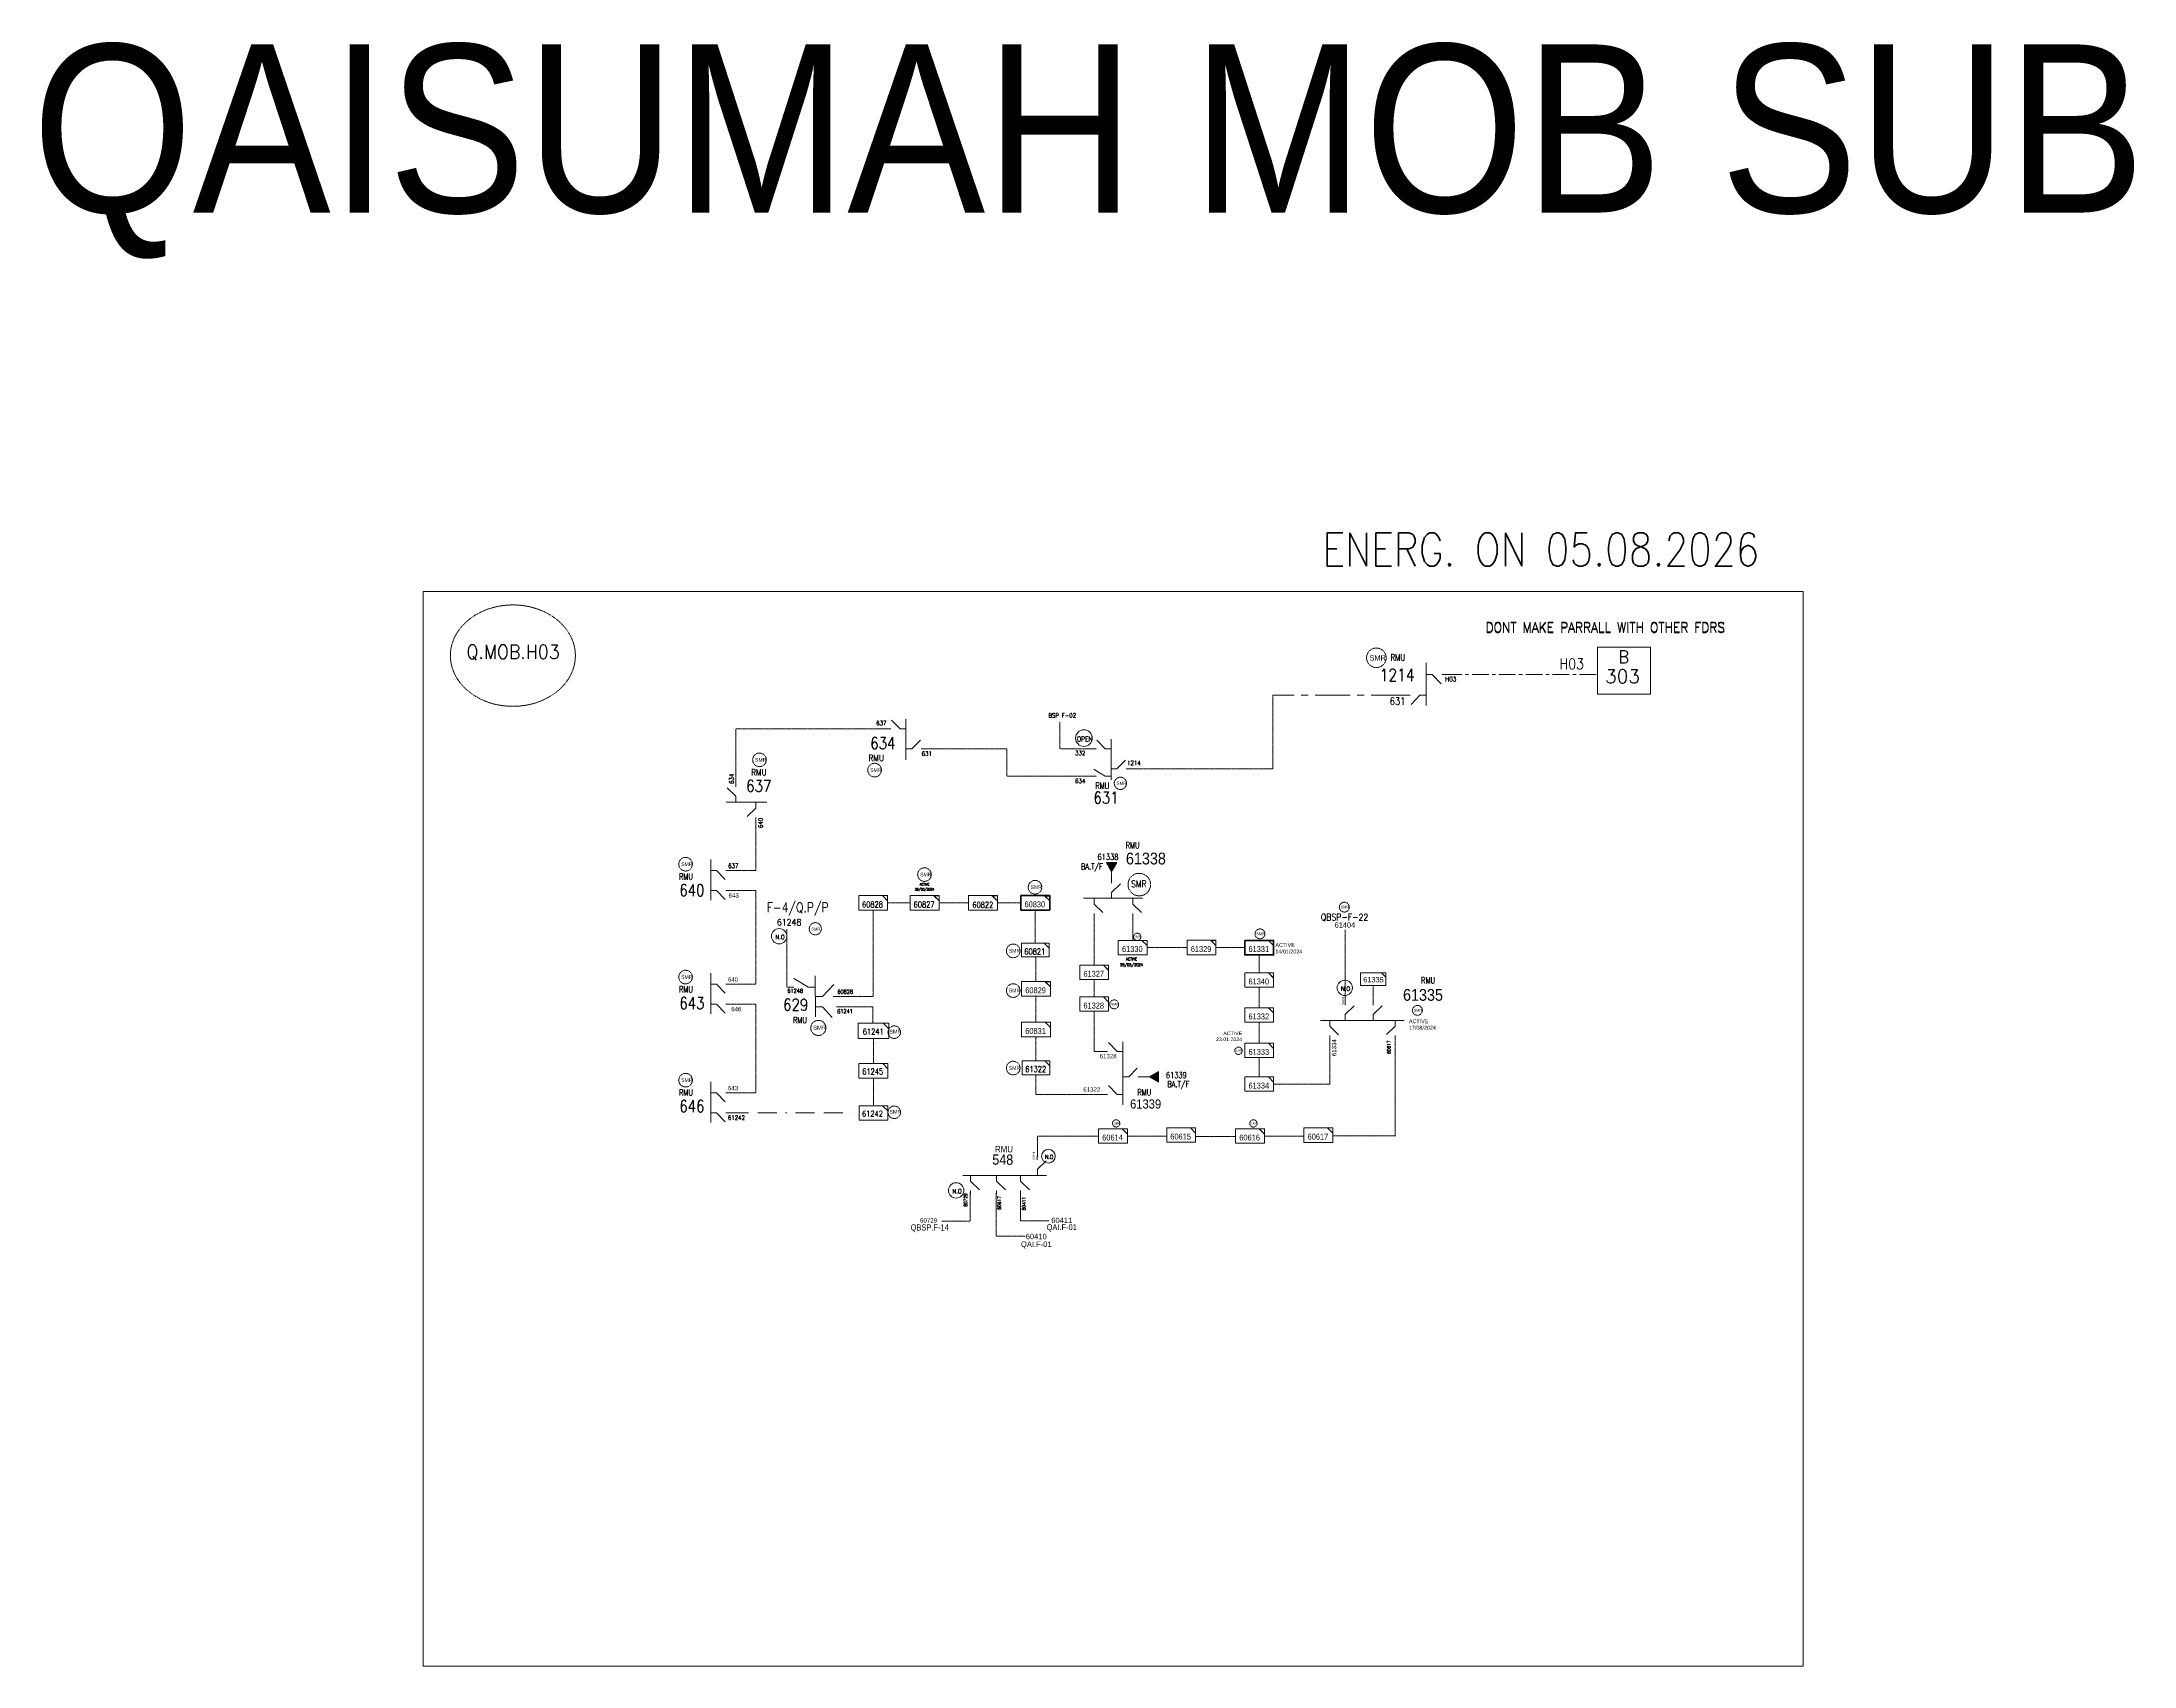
# Model space of a CAD drawing. Header units: metres. Extents: x 65984 to 144644, y -19036 to 23726.
# Drawn here: x 89650 to 92750, y 13577 to 15984 of the extents above; entities that cross this region are included whole.
import ezdxf
from ezdxf.enums import TextEntityAlignment as Align

# ---------------------------------------------------------------- set-up
doc = ezdxf.new("R2010")
doc.units = ezdxf.units.M
doc.header["$MEASUREMENT"] = 0
for name, pattern in [('( Border )', [1.75, 0.5, -0.25, 0.5, -0.25, 0, -0.25]), ('( Center )', [2, 1.25, -0.25, 0.25, -0.25]), ('DGN Style 3', [0.013877, 0, -0.013877])]:
    doc.linetypes.add(name, pattern=pattern)
doc.layers.get('0').update_dxf_attribs({"color": 95, "lineweight": 40})
for name, color, linetype, lineweight in [('d_eos', 111, 'Continuous', 40), ('d_eos no', 121, 'Continuous', 40), ('d_tf', 1, 'Continuous', 40), ('d_tf no', 6, 'Continuous', 40), ('d_ug cable', 95, 'Continuous', 40), ('d_village name', 7, 'Continuous', 40), ('FDR  1  16', 234, 'Continuous', 40), ('fedr no', 95, 'Continuous', 40), ('GRID STATION  04', 7, 'Continuous', 40), ('Level 37', 7, 'Continuous', 0), ('O H MAIN FEEDER', 4, 'Continuous', 100), ('SW N O', 114, 'Continuous', 30)]:
    doc.layers.add(name, color=color, linetype=linetype, lineweight=lineweight)
doc.styles.add('NASKHF', font='naskhf.shx', dxfattribs={"height": 8})
doc.styles.get("Standard").update_dxf_attribs({"font": 'txt.shx'})
doc.styles.add('Style-Arial', font='arial.ttf')
doc.styles.add('Style-msdefault', font='msdefault.shx')
doc.styles.add('Style-simplex', font='simplex.shx')
doc.styles.add('Style-STANDARD', font='STANDARD.shx')

# ---------------------------------------------------------------- blocks, each defined once
blk = doc.blocks.new('*U1292')
at = {"layer": 'd_eos', "color": 2, "linetype": 'Continuous', "lineweight": 13, "ltscale": 1.243946}
for p, q in [((0, -16.2), (0, 16.2)), ((-12.1, 7.4), (-14.9, 7.4)), ((-4.7, 7.4), (-11.5, 0.4)), ((0, 7.4), (-4.7, 7.4)), ((0, -8.4), (4.6, -8.4)), ((4.6, -8.4), (11.4, -15.4)), ((12.1, -8.4), (14.9, -8.4))]:
    blk.add_line(p, q, dxfattribs=at)
blk = doc.blocks.new('TF_1_3')
at = {"layer": 'd_village name', "color": 0, "linetype": 'Continuous', "lineweight": -2, "ltscale": 500}
blk.add_line((3150, 2475), (4950, 675), dxfattribs=at)
blk.add_3dface([(-5050, 2475), (4950, 2475), (4950, -2525), (-5050, -2525)], dxfattribs=at)
blk = doc.blocks.new('TRANS_2_2')
at = {"color": 0, "linetype": 'Continuous', "lineweight": -2, "ltscale": 500, "flags": 128}
blk.add_lwpolyline([(8668600, 4991700), (8668600, -5008300), (9500, -8300)], close=True, dxfattribs=at)
at = {"color": 0, "linetype": 'Continuous', "lineweight": -2, "ltscale": 500}
blk.add_solid([(8668600, 4991700), (8668600, -5008300), (9500, -8300)], dxfattribs=at)
blk = doc.blocks.new('TRANS_2_3')
at = {"color": 0, "linetype": 'ByBlock', "lineweight": -2, "ltscale": 500, "flags": 128}
blk.add_lwpolyline([(8668600, 4991700), (8668600, -5008300), (9500, -8300)], close=True, dxfattribs=at)
at = {"color": 0, "linetype": 'ByBlock', "lineweight": -2, "ltscale": 500}
blk.add_solid([(8668600, 4991700), (8668600, -5008300), (9500, -8300)], dxfattribs=at)
blk = doc.blocks.new('*U4371')
at = {"layer": 'd_eos', "color": 2, "linetype": 'Continuous', "lineweight": 13, "ltscale": 1.189951}
for p, q in [((-12.1, 7.4), (-14.9, 7.4)), ((-4.7, 7.4), (-11.5, 0.4)), ((0, 7.4), (-4.7, 7.4)), ((0, -16.2), (0, 16.2)), ((0, -8.4), (4.6, -8.4)), ((4.6, -8.4), (11.4, -15.4)), ((12.1, -8.4), (14.9, -8.4))]:
    blk.add_line(p, q, dxfattribs=at)
blk = doc.blocks.new('*U4372')
at = {"layer": 'd_eos', "color": 2, "linetype": 'Continuous', "lineweight": 13, "ltscale": 1.189951}
for p, q in [((-12.1, 7.4), (-14.9, 7.4)), ((-4.7, 7.4), (-11.5, 0.4)), ((0, 7.4), (-4.7, 7.4)), ((0, -16.2), (0, 16.2)), ((0, -8.4), (4.6, -8.4)), ((4.6, -8.4), (11.4, -15.4)), ((12.1, -8.4), (14.9, -8.4))]:
    blk.add_line(p, q, dxfattribs=at)
blk = doc.blocks.new('TF_1_4')
at = {"color": 0, "linetype": 'ByBlock', "lineweight": -2, "ltscale": 500}
blk.add_line((3150, 2475), (4950, 675), dxfattribs=at)
blk.add_3dface([(-5050, 2475), (4950, 2475), (4950, -2525), (-5050, -2525)], dxfattribs=at)
blk = doc.blocks.new('*U4373')
at = {"color": 2, "linetype": 'Continuous', "lineweight": 13, "ltscale": 1.063067, "flags": 128}
blk.add_lwpolyline([(18.3, 14.3), (28.6, 14.3), (28.6, 4)], close=True, dxfattribs=at)
at = {"color": 2, "linetype": 'Continuous', "lineweight": 13, "ltscale": 1.063067, "xscale": 0.005719999999999998, "yscale": 0.005719999999999998, "zscale": 0.00608400208408108}
blk.add_blockref('TF_1_4', (0.3, 0.2), dxfattribs=at)
blk = doc.blocks.new('*U4374')
at = {"color": 222, "linetype": 'Continuous', "lineweight": 13, "ltscale": 1.063067, "flags": 128}
blk.add_lwpolyline([(18.3, 14.3), (28.6, 14.3), (28.6, 4)], close=True, dxfattribs=at)
at = {"color": 222, "linetype": 'Continuous', "lineweight": 13, "ltscale": 1.063067, "xscale": 0.005719999999999998, "yscale": 0.005719999999999998, "zscale": 0.00608400208408108}
blk.add_blockref('TF_1_4', (0.3, 0.2), dxfattribs=at)
blk = doc.blocks.new('*U3887')
at = {"layer": 'd_tf no', "color": 2, "linetype": 'Continuous', "lineweight": 40, "flags": 128}
blk.add_lwpolyline([(18.3, 14.3), (28.6, 14.3), (28.6, 4)], close=True, dxfattribs=at)
at = {"layer": 'd_tf no', "color": 2, "linetype": 'Continuous', "lineweight": 40, "xscale": 0.005720000000000002, "yscale": 0.005720000000000002, "zscale": 0.006084002084081081}
blk.add_blockref('TF_1_4', (0.3, 0.2), dxfattribs=at)
blk = doc.blocks.new('*U4375')
at = {"color": 2, "linetype": 'Continuous', "lineweight": 13, "ltscale": 0.773922, "flags": 128}
blk.add_lwpolyline([(18.3, 14.3), (28.6, 14.3), (28.6, 4)], close=True, dxfattribs=at)
at = {"color": 2, "linetype": 'Continuous', "lineweight": 13, "ltscale": 0.773922, "xscale": 0.005720000000000002, "yscale": 0.005720000000000002, "zscale": 0.00318186027515727}
blk.add_blockref('TF_1_4', (0.3, 0.2), dxfattribs=at)
blk = doc.blocks.new('*U4376')
at = {"layer": 'd_tf no', "color": 2, "linetype": 'Continuous', "lineweight": 40, "ltscale": 0.956594, "flags": 128}
blk.add_lwpolyline([(18.3, 14.3), (28.6, 14.3), (28.6, 4)], close=True, dxfattribs=at)
at = {"layer": 'd_tf no', "color": 2, "linetype": 'Continuous', "lineweight": 40, "ltscale": 0.956594, "xscale": 0.005719999999999998, "yscale": 0.005719999999999998, "zscale": 0.00608400208408108}
blk.add_blockref('TF_1_4', (0.3, 0.2), dxfattribs=at)
blk = doc.blocks.new('*U4377')
at = {"layer": 'SW N O', "color": 3, "lineweight": 13, "ltscale": 0.426762}
blk.add_circle((0, 0), 16.8, dxfattribs=at)
at = {"layer": 'SW N O', "color": 3, "lineweight": 13, "insert": (1.7, -1.8), "char_height": 9.6, "attachment_point": 5, "line_spacing_factor": 0.6, "style": 'Style-STANDARD'}
blk.add_mtext('N.O', dxfattribs=at)
blk = doc.blocks.new('*U4351')
at = {"layer": 'SW N O', "color": 151, "lineweight": 13, "ltscale": 0.426762}
blk.add_circle((0, 0), 16.8, dxfattribs=at)
at = {"layer": 'SW N O', "color": 151, "lineweight": 13, "insert": (1.7, -1.8), "char_height": 9.6, "attachment_point": 5, "line_spacing_factor": 0.6, "style": 'Style-STANDARD'}
blk.add_mtext('OPEN', dxfattribs=at)

msp = doc.modelspace()

# ---------------------------------------------------------------- linework, layer by layer
at = {"color": 214, "linetype": 'DGN Style 3', "lineweight": 13}
msp.add_line((91474.1, 14906.7), (91474.1, 15015.6), dxfattribs=at)
at = {"color": 222, "linetype": 'DGN Style 3', "lineweight": 13, "true_color": 0xc71585}
for p, q in [((91158.6, 14976.4), (91158.6, 14936.2)), ((91079.7, 14936.2), (90957.3, 14936.2)), ((91079.7, 14936.2), (91079.7, 14896)), ((91212.7, 14936.2), (91158.8, 14936.2)), ((91212.7, 14896), (91079.7, 14896)), ((91474.1, 14906.7), (91261.2, 14906.7)), ((90903.3, 14708.2), (90936.9, 14708.2)), ((90979.7, 14708.1), (91023.1, 14708.1)), ((91100.7, 14708.1), (91065.9, 14708.1)), ((91266.6, 14652.5), (91266.6, 14687.2)), ((91287.9, 14641.9), (91346.8, 14641.9)), ((91389.8, 14641.9), (91432.6, 14641.9)), ((91123.1, 14591.5), (91123.1, 14627.8)), ((91454, 14604.5), (91454, 14631.2)), ((91209.3, 14568.9), (91209.3, 14594.5)), ((91454, 14583.1), (91454, 14552.7)), ((91123.1, 14531.2), (91123.1, 14570.1)), ((91454, 14531.3), (91454, 14500.3)), ((91123.1, 14473.9), (91123.1, 14509.8)), ((91655.5, 14362.7), (91655.5, 14507.8)), ((90882.2, 14407.7), (90882.2, 14448.6)), ((91454, 14450.3), (91454, 14478.9)), ((91125.2, 14362.6), (91125.2, 14331.5)), ((91214.7, 14362.5), (91125.5, 14362.5)), ((91316.7, 14362.5), (91257.9, 14362.5)), ((91418.3, 14362.2), (91359.5, 14362.2)), ((91519.9, 14362.5), (91461.1, 14362.5)), ((91655.5, 14362.9), (91563.5, 14362.9))]:
    msp.add_line(p, q, dxfattribs=at)
at = {"color": 7, "linetype": 'DGN Style 3', "lineweight": 13}
for p, q in [((91622.8, 14561.6), (91622.8, 14585.8)), ((91291, 14450.4), (91279.7, 14450.4))]:
    msp.add_line(p, q, dxfattribs=at)
at = {"color": 30, "linetype": 'DGN Style 3', "lineweight": 13}
for p in [(91025.6, 14279.2), (90983.2, 14236.8)]:
    msp.add_line(p, (91025.6, 14236.8), dxfattribs=at)
at = {"color": 21, "linetype": 'DGN Style 3', "lineweight": 13}
for p, q in [((91064.2, 14279.2), (91064.2, 14214.2)), ((91100.4, 14279.2), (91100.4, 14236.8)), ((91100.3, 14237), (91142.7, 14237)), ((91064.8, 14214.2), (91107.2, 14214.2))]:
    msp.add_line(p, q, dxfattribs=at)
at = {"color": 222, "linetype": 'DGN Style 3', "lineweight": 13, "true_color": 0xc71585, "flags": 128}
for points in [[(90902.6, 14965.8), (90678.5, 14965.8), (90678.5, 14885.2)], [(90708.1, 14829.8), (90708.1, 14755.9), (90669, 14755.9)], [(90669, 14726.4), (90708.1, 14726.4), (90708.1, 14587.5), (90666.3, 14587.5)], [(90828, 14569.6), (90881.9, 14569.6), (90881.9, 14697.5)], [(91122.1, 14648.4), (91122.1, 14697.4)], [(91209.3, 14615.9), (91209.3, 14687.2)], [(90669, 14558), (90708.1, 14558), (90708.1, 14426.6), (90669, 14426.6)], [(90838.3, 14553.9), (90881.5, 14553.9), (90881.5, 14529.9)], [(91209.3, 14547.5), (91209.3, 14488.1), (91224, 14488.1)], [(90882.2, 14470.1), (90882.2, 14507.2)], [(91475.3, 14439.6), (91558.5, 14439.6), (91558.5, 14506.2)], [(91123.1, 14453.4), (91123.1, 14424.4), (91224, 14424.4)]]:
    msp.add_lwpolyline(points, dxfattribs=at)
at = {"color": 5, "linetype": 'DGN Style 3', "lineweight": 13, "flags": 128}
msp.add_lwpolyline([(90754.1, 14584.1), (90754.1, 14669.1)], dxfattribs=at)
at = {"color": 30, "linetype": 'DGN Style 3', "lineweight": 13, "flags": 128}
msp.add_lwpolyline([(91581.1, 14558.5), (91581.1, 14668.4)], dxfattribs=at)
at = {"color": 222, "linetype": '( Border )', "lineweight": 13, "ltscale": 55.923921, "true_color": 0xc71585, "flags": 128}
msp.add_lwpolyline([(90669, 14397), (90860.9, 14397)], dxfattribs=at)
at = {"layer": 'd_eos', "color": 7, "linetype": 'Continuous', "lineweight": 13, "ltscale": 0.963861}
msp.add_line((91209.6, 14896), (91201.1, 14896), dxfattribs=at)
at = {"layer": 'd_eos', "color": 2, "linetype": 'Continuous', "lineweight": 13, "ltscale": 0.963861}
for p, q in [((91217.3, 14901), (91208.7, 14906.1)), ((91225.8, 14896), (91217.3, 14901)), ((91234.3, 14896), (91225.8, 14896))]:
    msp.add_line(p, q, dxfattribs=at)
at = {"layer": 'd_eos', "color": 2, "linetype": 'Continuous', "lineweight": 13, "ltscale": 1.189951}
for p, q in [((90641.2, 14711.9), (90641.2, 14772.2)), ((90641.2, 14755.9), (90649.8, 14755.9)), ((90649.8, 14755.9), (90662.5, 14742.9)), ((90663.7, 14755.9), (90669, 14755.9)), ((91235.2, 14737.5), (91235.2, 14742.8)), ((91235.2, 14723.7), (91248.3, 14736.3)), ((90641.2, 14726.4), (90649.8, 14726.4)), ((90649.8, 14726.4), (90662.5, 14713.3)), ((90663.7, 14726.4), (90669, 14726.4)), ((91281, 14715), (91193.6, 14715)), ((91209.3, 14715), (91209.3, 14706.3)), ((91209.3, 14706.3), (91222.3, 14693.7)), ((91235.2, 14715), (91235.2, 14723.7)), ((91266.6, 14715), (91266.6, 14706.3)), ((91266.6, 14706.3), (91279.6, 14693.7)), ((91209.3, 14692.4), (91209.3, 14687.2)), ((91266.6, 14692.4), (91266.6, 14687.2)), ((90764.5, 14583.5), (90754, 14583.5)), ((90775.1, 14589.7), (90764.5, 14596)), ((90785.6, 14583.5), (90775.1, 14589.7)), ((90796.1, 14583.5), (90785.6, 14583.5)), ((90796.2, 14539.5), (90796.1, 14599.8)), ((90806.7, 14569.6), (90823.7, 14587.3)), ((90806.7, 14569.6), (90796.1, 14569.6)), ((90796.1, 14553.9), (90806.7, 14553.9)), ((90806.7, 14553.9), (90821.2, 14538.1)), ((90828, 14569.6), (90822.6, 14569.6)), ((90827.7, 14553.9), (90838.3, 14553.9)), ((91125.1, 14327.4), (91125.1, 14332.7)), ((91125.2, 14313.5), (91138.2, 14326.2)), ((91138.6, 14304.3), (91014.9, 14304.3)), ((91026.3, 14304.3), (91026.3, 14295.7)), ((91026.3, 14295.7), (91039.4, 14283)), ((91064.7, 14304.3), (91064.7, 14295.7)), ((91064.7, 14295.7), (91077.8, 14283)), ((91100.2, 14304.3), (91100.2, 14295.7)), ((91100.2, 14295.7), (91113.3, 14283)), ((91125.2, 14304.8), (91125.2, 14313.5)), ((91026.3, 14281.8), (91026.3, 14276.5)), ((91064.7, 14281.8), (91064.7, 14276.5)), ((91100.2, 14281.8), (91100.2, 14276.5))]:
    msp.add_line(p, q, dxfattribs=at)
at = {"layer": 'd_eos', "color": 7, "linetype": 'Continuous', "lineweight": 13, "ltscale": 1.189951}
for p, q in [((90641.2, 14543.6), (90641.2, 14603.8)), ((90641.2, 14587.6), (90649.8, 14587.5)), ((90649.8, 14587.5), (90662.5, 14574.5)), ((90663.7, 14587.5), (90669, 14587.5)), ((90641.2, 14558), (90649.8, 14558)), ((90649.8, 14558), (90662.5, 14544.9)), ((90663.7, 14558), (90669, 14558)), ((91581.4, 14556.6), (91581.4, 14561.8)), ((91581.4, 14542.7), (91594.4, 14555.4)), ((91581.4, 14534), (91581.4, 14542.7)), ((91622.9, 14556.6), (91622.9, 14561.9)), ((91622.9, 14542.7), (91635.9, 14555.4)), ((91622.9, 14534.1), (91622.9, 14542.7)), ((91668.7, 14534), (91544.9, 14534)), ((91558.5, 14534), (91558.5, 14525.4)), ((91558.5, 14525.4), (91571.5, 14512.7)), ((91558.5, 14511.5), (91558.5, 14506.2)), ((91655.6, 14525.7), (91642.6, 14513)), ((91655.6, 14534.4), (91655.6, 14525.7)), ((91655.6, 14511.8), (91655.6, 14506.5)), ((91229.3, 14488.1), (91224, 14488.1)), ((91243.2, 14488.1), (91230.5, 14501.1)), ((91251.9, 14488.1), (91243.2, 14488.1)), ((91251.8, 14502.1), (91251.8, 14408.7)), ((91251.9, 14450.4), (91260.5, 14450.4)), ((91260.5, 14450.4), (91273.2, 14463.4)), ((91274.4, 14450.4), (91279.7, 14450.4)), ((90641.1, 14382.6), (90641.2, 14442.9)), ((90641.2, 14426.6), (90649.8, 14426.6)), ((90649.8, 14426.6), (90662.5, 14413.5)), ((90663.7, 14426.6), (90669, 14426.6)), ((91229.3, 14424.4), (91224, 14424.4)), ((91243.2, 14424.4), (91230.5, 14437.5)), ((91251.9, 14424.4), (91243.2, 14424.4)), ((90641.1, 14397), (90649.8, 14397)), ((90649.8, 14397), (90662.5, 14384)), ((90663.7, 14397), (90669, 14397))]:
    msp.add_line(p, q, dxfattribs=at)
at = {"layer": 'd_ug cable', "color": 234, "linetype": 'DGN Style 3', "lineweight": 13}
msp.add_line((91235.2, 14754.1), (91235.2, 14742.8), dxfattribs=at)
at = {"layer": 'd_ug cable', "color": 2, "linetype": 'DGN Style 3', "lineweight": 13}
for centre, radius in [((91627.5, 15071.2), 14.5), ((90713.4, 14920), 10.1), ((90884, 14904.8), 10.1), ((91248.2, 14885.2), 9.09), ((90603.9, 14765.4), 10.1), ((90957.9, 14750), 10.1), ((91121.7, 14731.3), 10.1), ((91276.2, 14735.2), 16.7), ((91580.1, 14701.8), 7.33), ((90796.1, 14669.8), 9.02), ((91455, 14662.2), 7.33), ((91089.4, 14637), 10.1), ((91273.1, 14657.8), 5.44), ((90603.9, 14598.2), 10.1), ((91089.4, 14578.2), 10.1), ((91238.9, 14557.8), 6.6), ((91688.3, 14548.9), 7.33), ((90800.6, 14522.9), 11.2), ((91423.2, 14489.1), 5.48), ((90603.9, 14445.5), 10.1), ((91089.4, 14463.4), 10.1), ((91242, 14381.4), 5.44), ((91445.3, 14381.4), 5.44)]:
    msp.add_circle(centre, radius, dxfattribs=at)
at = {"layer": 'd_ug cable', "color": 1, "linetype": 'DGN Style 3', "lineweight": 13}
for centre in [(90913.1, 14516.6), (90913.1, 14397.9)]:
    msp.add_circle(centre, 9.29, dxfattribs=at)
at = {"layer": 'FDR  1  16', "color": 231, "linetype": '( Center )', "lineweight": 13, "ltscale": 19.888516}
msp.add_line((91953.2, 15046.5), (91730.4, 15046.5), dxfattribs=at)
at = {"layer": 'FDR  1  16', "color": 214, "linetype": '( Center )', "lineweight": 13, "ltscale": 41.581946}
msp.add_line((91672, 15015.6), (91474.2, 15015.6), dxfattribs=at)
at = {"layer": 'fedr no', "color": 82, "linetype": 'DGN Style 3', "lineweight": 13, "true_color": 0x1dc70e}
msp.add_ellipse((90348, 15074.4), major_axis=(92.6, 0), ratio=0.810757, dxfattribs=at)
at = {"layer": 'GRID STATION  04', "color": 231, "linetype": 'Continuous', "lineweight": 13, "ltscale": 0.548923, "flags": 128}
msp.add_lwpolyline([(92033.8, 15086.8), (91955, 15086.8), (91955, 15017.2), (92033.8, 15017.2)], close=True, dxfattribs=at)
at = {"layer": 'O H MAIN FEEDER', "color": 140, "lineweight": 13, "ltscale": 0.498271, "flags": 128}
msp.add_lwpolyline([(90214.9, 15169.2), (92260.1, 15169.2), (92260.1, 13577.4), (90214.9, 13577.4)], close=True, dxfattribs=at)

# ---------------------------------------------------------------- block references
at = {"color": 222, "linetype": 'Continuous', "lineweight": 13, "ltscale": 1.063067, "true_color": 0xc71585, "xscale": 0.7479439362684227, "yscale": 0.7479439362684227, "zscale": 0.7479439362684227}
for p in [(90881.9, 14708.2), (91044.5, 14708.1), (91368.4, 14641.9), (91209.3, 14605.2), (91453.9, 14593.8), (91453.9, 14542), (91123.1, 14520.5), (91453.9, 14439.6), (91338.2, 14364.1), (91541.5, 14364)]:
    msp.add_blockref('*U4374', p, dxfattribs=at)
at = {"color": 2, "linetype": 'Continuous', "lineweight": 13, "ltscale": 1.063067}
for name, p, xscale, yscale, zscale in [('*U4373', (90958.3, 14708.1), 0.7479439362684227, 0.7479439362684227, 0.7479439362684227), ('*U4373', (91266.5, 14641.8), 0.7479439362684227, 0.7479439362684227, 0.7479439362684227), ('*U4373', (91123.1, 14580.7), 0.7479439362684227, 0.7479439362684227, 0.7479439362684227), ('*U4373', (91209.3, 14558.2), 0.7479439362684227, 0.7479439362684227, 0.7479439362684227), ('*U4373', (91453.9, 14489.5), 0.7479439362684227, 0.7479439362684227, 0.7479439362684227), ('TF_1_3', (91123.3, 14463.8), 0.004096243591220404, 0.004096243591220404, 0.00455049246703289), ('*U4373', (91237.1, 14362.6), 0.7479439362684227, 0.7479439362684227, 0.7479439362684227), ('*U4373', (91440.3, 14362.6), 0.7479439362684227, 0.7479439362684227, 0.7479439362684227)]:
    msp.add_blockref(name, p, dxfattribs=dict(at, xscale=xscale, yscale=yscale, zscale=zscale))
at = {"color": 2, "linetype": 'Continuous', "lineweight": 13, "ltscale": 1.06091, "xscale": 0.004093704860232895, "yscale": 0.004093704860232895, "zscale": 0.00455049246703289}
msp.add_blockref('TF_1_3', (91122.3, 14638.3), dxfattribs=at)
at = {"color": 2, "linetype": 'Continuous', "lineweight": 13, "ltscale": 0.773922, "xscale": 0.6604972420296381, "yscale": 0.6604972420296381, "zscale": 0.6604972420296381}
msp.add_blockref('*U4375', (91622.8, 14595.2), dxfattribs=at)
at = {"color": 2, "linetype": 'Continuous', "lineweight": 13, "ltscale": 1.137623, "xscale": 0.00455049246703289, "yscale": 0.00455049246703289, "zscale": 0.00455049246703289}
msp.add_blockref('TF_1_3', (90882.4, 14518.7), dxfattribs=at)
at = {"color": 222, "linetype": 'Continuous', "lineweight": 13, "ltscale": 1.097403, "true_color": 0xc71585, "xscale": 0.004309172028698106, "yscale": 0.004309172028698106, "zscale": 0.00455049246703289}
msp.add_blockref('TF_1_3', (90882.4, 14459.5), dxfattribs=at)
at = {"color": 2, "linetype": 'Continuous', "lineweight": 13, "ltscale": 1.087443, "xscale": 0.004249414496139889, "yscale": 0.004249414496139889, "zscale": 0.00455049246703289}
msp.add_blockref('TF_1_3', (90882.4, 14397.1), dxfattribs=at)
at = {"layer": 'd_eos', "color": 2, "linetype": 'Continuous', "lineweight": 13, "ltscale": 1.243946, "extrusion": (0, 0, -1), "xscale": 1.948717100000001, "yscale": 1.948717100000001, "zscale": 1.948717100000001}
msp.add_blockref('*U1292', (-91701.1, 15032), dxfattribs=at)
at = {"layer": 'd_eos', "color": 2, "linetype": 'Continuous', "lineweight": 13, "ltscale": 1.189951, "xscale": 1.864130695813981, "yscale": 1.864130695813981, "zscale": 1.864130695813981, "rotation": 180}
for name, p in [('*U4371', (90930.4, 14950.1)), ('*U4372', (91234.3, 14920.5))]:
    msp.add_blockref(name, p, dxfattribs=at)
at = {"layer": 'd_eos', "color": 2, "linetype": 'Continuous', "lineweight": 13, "ltscale": 1.189951, "extrusion": (0, 0, -1), "xscale": 1.864130695813981, "yscale": 1.864130695813981, "zscale": 1.864130695813981, "rotation": 90.00000000000007}
msp.add_blockref('*U4371', (-90694.2, 14857.4), dxfattribs=at)
at = {"layer": 'd_tf', "color": 222, "linetype": 'Continuous', "lineweight": 13, "ltscale": 0.795541, "true_color": 0xc71585, "xscale": 1.591081282179331e-06, "yscale": -1.591081282179331e-06, "zscale": 1.591081282179331e-06, "rotation": 359.9999999999999}
msp.add_blockref('TRANS_2_2', (91291, 14450.4), dxfattribs=at)
at = {"layer": 'd_tf no', "color": 2, "linetype": 'Continuous', "lineweight": 40, "ltscale": 0.956594, "xscale": 0.7479439362684227, "yscale": 0.7479439362684227, "zscale": 0.7479439362684227}
msp.add_blockref('*U4376', (91122.1, 14708.1), dxfattribs=at)
at = {"layer": 'd_tf no', "color": 2, "linetype": 'Continuous', "lineweight": 40, "xscale": 0.7479439362684227, "yscale": 0.7479439362684227, "zscale": 0.7479439362684227}
msp.add_blockref('*U3887', (91453.9, 14641.8), dxfattribs=at)
at = {"layer": 'd_ug cable', "color": 234, "linetype": 'DGN Style 3', "lineweight": 13, "xscale": 1.59108128217933e-06, "yscale": 1.59108128217933e-06, "zscale": 1.59108128217933e-06, "rotation": 90.00752403330958}
msp.add_blockref('TRANS_2_3', (91235.2, 14754.1), dxfattribs=at)
at = {"layer": 'SW N O', "color": 151, "lineweight": 13, "xscale": 0.733146729852863, "yscale": 0.733146729852863, "zscale": 0.733146729852863}
msp.add_blockref('*U4351', (91194.2, 14952.2), dxfattribs=at)
at = {"layer": 'SW N O', "color": 3, "lineweight": 13}
for p, xscale, yscale, zscale in [((90742.6, 14658.7), 0.6786032128904972, 0.6786032128904972, 0.6786032128904972), ((91580.7, 14582.2), 0.6786032128904972, 0.6786032128904972, 0.6786032128904972), ((91141.5, 14332.8), 0.6107428916014475, 0.6107428916014475, 0.6107428916014475), ((91004.9, 14282.2), 0.6786032128904972, 0.6786032128904972, 0.6786032128904972)]:
    msp.add_blockref('*U4377', p, dxfattribs=dict(at, xscale=xscale, yscale=yscale, zscale=zscale))

# ---------------------------------------------------------------- texts
at = {"color": 4, "insert": (91428.6, 14503.3), "char_height": 5.285, "attachment_point": 9}
msp.add_mtext('\\FENGINEERING;\\H1x;\\W1.09375;ACTIVE\\P23.01.2024', dxfattribs=at)
at = {"layer": 'd_eos no', "color": 7, "linetype": 'Continuous', "lineweight": 13, "style": 'Style-Arial', "width": 0.88}
msp.add_text('QAISUMAH MOB SUB', height=249.15, dxfattribs=at).set_placement((89635.5, 15979.9), align=Align.TOP_LEFT)
at = {"layer": 'd_tf no', "color": 1, "linetype": 'Continuous', "lineweight": 40, "style": 'Style-msdefault', "width": 0.945946}
for height, p in [(7.96, (91617.3, 15075)), (5.42, (90706.9, 14922.8)), (5.42, (90877.5, 14907.6)), (4.88, (91242.4, 14887.7)), (5.42, (90597.4, 14768.2)), (5.42, (90951.5, 14752.8)), (5.42, (91115.2, 14734.1)), (4.08, (91574.6, 14704)), (4.3, (90790.3, 14671.5)), (5.42, (91083, 14639.8)), (3.15, (91268.7, 14659.6)), (4.08, (91449.6, 14664.3)), (5.42, (90597.4, 14601)), (5.42, (91083, 14581)), (3.67, (91234.3, 14559.8)), (4.08, (91682.9, 14551.1)), (6.24, (90792.9, 14526.3)), (2.93, (91419.3, 14490.7)), (5.42, (90597.4, 14448.3)), (5.42, (91083, 14466.2)), (3.15, (91238.5, 14383.1)), (3.15, (91441.7, 14383.1))]:
    msp.add_text('SMR', height=height, dxfattribs=at).set_placement(p, align=Align.TOP_LEFT)
at = {"layer": 'd_tf no', "color": 222, "linetype": 'Continuous', "lineweight": 13, "ltscale": 0.956594, "true_color": 0xc71585, "width": 0.909091}
for s, style, p in [('BA.T/F', 'Style-STANDARD', (91206, 14762)), ('61338', 'Style-STANDARD', (91229.8, 14776.2)), ('60828', 'Style-STANDARD', (90880.8, 14705.8)), ('60822', 'Style-STANDARD', (91044.3, 14705.2)), ('61329', 'Style-msdefault', (91367.8, 14639.8)), ('61327', 'Style-msdefault', (91208.7, 14603.1)), ('61340', 'Style-msdefault', (91453.3, 14591.7)), ('61332', 'Style-msdefault', (91453.3, 14539.9)), ('60831', 'Style-msdefault', (91122.5, 14518.4)), ('61245', 'Style-STANDARD', (90881.1, 14458.2)), ('61339', 'Style-STANDARD', (91331.1, 14453)), ('61334', 'Style-msdefault', (91453.3, 14437.5)), ('60615', 'Style-msdefault', (91337.5, 14362)), ('60617', 'Style-msdefault', (91540.9, 14361.9))]:
    msp.add_text(s, height=8.75, dxfattribs=dict(at, style=style)).set_placement(p, align=Align.MIDDLE_CENTER)
at = {"layer": 'd_tf no', "color": 2, "linetype": 'Continuous', "lineweight": 13, "ltscale": 0.956594, "width": 0.909091}
for s, style, p in [('60827', 'Style-STANDARD', (90957.3, 14705.7)), ('60821', 'Style-STANDARD', (91121.3, 14636)), ('61330', 'Style-msdefault', (91265.9, 14639.7)), ('60829', 'Style-msdefault', (91122.5, 14578.6)), ('61328', 'Style-msdefault', (91208.7, 14556)), ('61241', 'Style-STANDARD', (90882, 14517.4)), ('61322', 'Style-STANDARD', (91122.7, 14461.8)), ('61242', 'Style-STANDARD', (90880.8, 14395.8))]:
    msp.add_text(s, height=8.75, dxfattribs=dict(at, style=style)).set_placement(p, align=Align.MIDDLE_CENTER)
at = {"layer": 'd_tf no', "color": 2, "linetype": 'Continuous', "lineweight": 40, "ltscale": 0.956594, "style": 'Style-msdefault', "width": 0.909091}
msp.add_text('60830', height=8.75, dxfattribs=at).set_placement((91121.4, 14706), align=Align.MIDDLE_CENTER)
at = {"layer": 'd_tf no', "color": 2, "linetype": 'Continuous', "lineweight": 13, "ltscale": 1.376067, "style": 'Style-msdefault', "width": 0.909091}
for s, p in [('61404', (91580.9, 14675.4)), ('61335', (91623.3, 14594.3))]:
    msp.add_text(s, height=7.86, dxfattribs=at).set_placement(p, align=Align.MIDDLE_CENTER)
at = {"layer": 'd_tf no', "color": 121, "linetype": 'Continuous', "lineweight": 40, "style": 'Style-msdefault', "width": 0.909091}
msp.add_text('61331', height=8.75, dxfattribs=at).set_placement((91453.3, 14639.7), align=Align.MIDDLE_CENTER)
at = {"layer": 'd_tf no', "color": 121, "linetype": 'Continuous', "lineweight": 13, "ltscale": 0.956594, "style": 'Style-msdefault', "width": 0.909091}
for s, p in [('61333', (91453.3, 14487.4)), ('60614', (91236.5, 14360.5)), ('60616', (91439.7, 14360.5))]:
    msp.add_text(s, height=8.75, dxfattribs=at).set_placement(p, align=Align.MIDDLE_CENTER)
at = {"layer": 'd_tf no', "color": 7, "linetype": 'Continuous', "lineweight": 13, "ltscale": 1.0033, "width": 0.909091}
for s, style, p in [('60617', 'Style-STANDARD', (91646.1, 14494.3)), ('60729', 'Style-simplex', (91018.8, 14267.9)), ('60617', 'Style-STANDARD', (91068.7, 14263.6)), ('60411', 'Style-simplex', (91105.1, 14262.6))]:
    msp.add_text(s, height=5.13, rotation=90, dxfattribs=dict(at, style=style)).set_placement(p, align=Align.MIDDLE_CENTER)
at = {"layer": 'd_tf no', "color": 220, "linetype": 'Continuous', "lineweight": 13, "ltscale": 0.956594, "style": 'Style-STANDARD', "width": 0.909091}
msp.add_text('BA.T/F', height=8.75, dxfattribs=at).set_placement((91334, 14439.6), align=Align.MIDDLE_CENTER)
at = {"layer": 'd_tf no', "color": 2, "linetype": 'Continuous', "lineweight": 13, "ltscale": 2.203275, "style": 'Style-msdefault', "width": 0.909091}
msp.add_text('548', height=15.28, dxfattribs=at).set_placement((91073.9, 14327.8), align=Align.MIDDLE_CENTER)
at = {"layer": 'd_tf no', "color": 2, "linetype": 'Continuous', "lineweight": 13, "ltscale": 1.652603, "style": 'Style-msdefault', "width": 0.909091}
msp.add_text('RMU', height=9.55, dxfattribs=at).set_placement((91075.7, 14343.3), align=Align.MIDDLE_CENTER)
at = {"layer": 'd_tf no', "color": 111, "linetype": 'Continuous', "lineweight": 13, "ltscale": 0.956594, "attachment_point": 5, "line_spacing_factor": 1.2, "style": 'Style-STANDARD'}
for insert, char_height in [((90958, 14731.3), 3.637), ((91264.7, 14619.9), 4.282)]:
    msp.add_mtext('\\H1x;\\W0.909091;ACTIVE\\P26/05/2024', dxfattribs=dict(at, insert=insert, char_height=char_height))
at = {"layer": 'd_tf no', "color": 1, "linetype": 'Continuous', "lineweight": 40, "ltscale": 2.095925, "insert": (91275.6, 14736.3), "char_height": 9.839, "width": 24.704, "attachment_point": 5, "line_spacing_factor": 1.2, "style": 'Style-STANDARD'}
msp.add_mtext('\\H1x;\\W0.909091;SMR\\P', dxfattribs=at)
at = {"layer": 'd_tf no', "color": 121, "linetype": 'Continuous', "lineweight": 40, "char_height": 5.798, "attachment_point": 1, "style": 'NASKHF'}
for s, insert in [('\\Fmsdefault;\\H1x;\\W0.945946;ACTIVE\\P14/01/2024', (91477.9, 14648.6)), ('\\Fmsdefault;\\H1x;\\W0.945946;ACTIVE\\P17/08/2024', (91675.8, 14535.7))]:
    msp.add_mtext(s, dxfattribs=dict(at, insert=insert))
at = {"layer": 'd_tf no', "color": 2, "lineweight": 13, "char_height": 5.555, "attachment_point": 1, "style": 'NASKHF'}
for insert in [(90906.1, 14520.1), (90906.1, 14401.4)]:
    msp.add_mtext('\\Fmsdefault;\\H1x;\\W0.925;SMR\\P', dxfattribs=dict(at, insert=insert))
at = {"layer": 'fedr no', "color": 2, "linetype": 'Continuous', "lineweight": 13, "char_height": 18.308, "attachment_point": 5, "style": 'Style-STANDARD'}
for insert in [(91966.7, 15116.7), (91966.7, 15116.1), (91966.7, 15115.5)]:
    msp.add_mtext('\\H0.792701x;DONT MAKE PARRALL WITH OTHER FDRS', dxfattribs=dict(at, insert=insert))
at = {"layer": 'fedr no', "color": 6, "linetype": 'Continuous', "lineweight": 13, "insert": (90348.2, 15079.1), "char_height": 20.69, "attachment_point": 5, "style": 'Style-STANDARD'}
msp.add_mtext('Q.MOB.H03', dxfattribs=at)
at = {"layer": 'GRID STATION  04', "color": 7, "linetype": 'Continuous', "lineweight": 13, "ltscale": 1.24856, "style": 'Style-simplex', "width": 0.866667}
msp.add_text('H03', height=15.75, dxfattribs=at).set_placement((91917, 15062.2), align=Align.MIDDLE_CENTER)
at = {"layer": 'GRID STATION  04', "color": 231, "linetype": 'Continuous', "lineweight": 13, "ltscale": 1.981711, "style": 'Style-STANDARD'}
msp.add_text('B', height=19, dxfattribs=at).set_placement((91994, 15072.5), align=Align.MIDDLE_CENTER)
at = {"layer": 'GRID STATION  04', "color": 231, "linetype": 'Continuous', "lineweight": 13, "ltscale": 1.779502, "style": 'Style-simplex'}
msp.add_text('303', height=20.08, dxfattribs=at).set_placement((91992.3, 15043.7), align=Align.MIDDLE_CENTER)
at = {"layer": 'GRID STATION  04', "color": 6, "linetype": 'Continuous', "lineweight": 13, "ltscale": 1.568087, "style": 'Style-simplex', "width": 0.866667}
msp.add_text('QBSP-F-22', height=9.75, dxfattribs=at).set_placement((91580.4, 14687), align=Align.MIDDLE_CENTER)
at = {"layer": 'Level 37', "color": 2, "linetype": 'Continuous', "lineweight": 13, "style": 'Style-STANDARD'}
for s, height, width, p in [('RMU', 9.73, 0.854701, (91659.3, 15071.7)), ('1214', 18.3, 0.909091, (91658.3, 15045.8))]:
    msp.add_text(s, height=height, dxfattribs=dict(at, width=width)).set_placement(p, align=Align.MIDDLE_CENTER)
at = {"layer": 'Level 37', "color": 7, "linetype": 'Continuous', "lineweight": 13, "style": 'Style-STANDARD', "width": 0.909091}
msp.add_text('H03', height=6.8, dxfattribs=at).set_placement((91737.8, 15039.7), align=Align.MIDDLE_CENTER)
at = {"layer": 'Level 37', "color": 7, "linetype": 'Continuous', "lineweight": 13, "ltscale": 0.972994, "style": 'Style-STANDARD', "width": 0.909091}
msp.add_text('631', height=10.9, dxfattribs=at).set_placement((91659, 15006.9), align=Align.MIDDLE_CENTER)
at = {"layer": 'Level 37', "color": 7, "linetype": 'Continuous', "lineweight": 13, "ltscale": 0.956594}
for s, height, style, width, p in [('637', 6.5, 'Style-STANDARD', 0.909091, (90894, 14974.5)), ('631', 6.5, 'Style-STANDARD', 0.909091, (90961.3, 14929.3)), ('332', 6.5, 'Style-STANDARD', 0.909091, (91188.7, 14930.1)), ('1214', 6.5, 'Style-STANDARD', 0.909091, (91268.2, 14915.4)), ('634', 6.5, 'Style-STANDARD', 0.909091, (91188.7, 14888.7)), ('637', 6.5, 'Style-STANDARD', 0.909091, (90674.6, 14763)), ('643', 6.5, 'Style-msdefault', 0.909091, (90675.3, 14719.2)), ('RMU', 9.31, 'Style-STANDARD', 0.854701, (91704.2, 14593.3)), ('646', 6.5, 'Style-msdefault', 0.909091, (90679.1, 14550.8)), ('61241', 5.92, 'Style-STANDARD', 0.909091, (90840.1, 14547.5)), ('643', 6.5, 'Style-msdefault', 0.909091, (90674.1, 14433.7)), ('61322', 6.5, 'Style-msdefault', 0.909091, (91205.9, 14431.7)), ('61339', 13.61, 'Style-msdefault', 0.909091, (91285.6, 14410.2)), ('RMU', 9.31, 'Style-STANDARD', 0.854701, (91283.7, 14427.4)), ('61242', 6.5, 'Style-STANDARD', 0.909091, (90679.2, 14389.9))]:
    msp.add_text(s, height=height, dxfattribs=dict(at, style=style, width=width)).set_placement(p, align=Align.MIDDLE_CENTER)
at = {"layer": 'Level 37', "color": 55, "linetype": 'Continuous', "lineweight": 13, "ltscale": 0.956594, "style": 'Style-STANDARD', "width": 0.909091}
msp.add_text('BSP F-02', height=6.5, dxfattribs=at).set_placement((91162, 14985.8), align=Align.MIDDLE_CENTER)
at = {"layer": 'Level 37', "color": 2, "linetype": 'Continuous', "lineweight": 13, "ltscale": 0.956594}
for s, height, style, width, p in [('634', 17.5, 'Style-STANDARD', 0.909091, (90896.2, 14944.7)), ('RMU', 9.31, 'Style-simplex', 0.854701, (90886.4, 14922.7)), ('637', 17.5, 'Style-STANDARD', 0.909091, (90712.4, 14881.4)), ('RMU', 9.31, 'Style-simplex', 0.854701, (90712.5, 14901.6)), ('RMU', 9.31, 'Style-STANDARD', 0.854701, (91221.5, 14881.6)), ('631', 17.5, 'Style-STANDARD', 0.909091, (91226.9, 14863.9)), ('RMU', 9.31, 'Style-STANDARD', 0.854701, (91266.4, 14793.4)), ('61338', 17.5, 'Style-msdefault', 0.909091, (91286, 14773.8)), ('RMU', 9.31, 'Style-STANDARD', 0.854701, (90604.5, 14747.1)), ('640', 17.5, 'Style-STANDARD', 0.909091, (90613.3, 14726.8)), ('RMU', 9.31, 'Style-STANDARD', 0.854701, (90604.5, 14579.9)), ('61248', 5.92, 'Style-STANDARD', 0.909091, (90766.3, 14577.8)), ('61335', 17.5, 'Style-msdefault', 0.909091, (91696.6, 14571.8)), ('643', 17.5, 'Style-STANDARD', 0.909091, (90613.3, 14559.6)), ('629', 17.5, 'Style-STANDARD', 0.909091, (90767, 14557.2)), ('RMU', 9.31, 'Style-STANDARD', 0.854701, (90773.4, 14534.4)), ('RMU', 9.31, 'Style-STANDARD', 0.854701, (90604.5, 14427.2)), ('646', 17.5, 'Style-STANDARD', 0.909091, (90613.3, 14406.9)), ('60729', 6.5, 'Style-msdefault', 0.909091, (90963.9, 14237.8))]:
    msp.add_text(s, height=height, dxfattribs=dict(at, style=style, width=width)).set_placement(p, align=Align.MIDDLE_CENTER)
at = {"layer": 'Level 37', "color": 7, "linetype": 'Continuous', "lineweight": 13, "ltscale": 0.956594, "width": 0.909091}
for s, rotation, style, p in [('634', 90, 'Style-STANDARD', (90671.9, 14891.8)), ('640', 90, 'Style-STANDARD', (90715, 14826.4)), ('640', 359.9925, 'Style-msdefault', (90674.1, 14594.7)), ('61334', 90, 'Style-msdefault', (91564.8, 14493.5))]:
    msp.add_text(s, height=6.5, rotation=rotation, dxfattribs=dict(at, style=style)).set_placement(p, align=Align.MIDDLE_CENTER)
at = {"layer": 'Level 37', "color": 2, "linetype": 'Continuous', "lineweight": 13, "ltscale": 1.323231, "style": 'Style-simplex', "width": 0.909091}
msp.add_text('61248', height=9.32, dxfattribs=at).set_placement((90757.3, 14679.5), align=Align.MIDDLE_CENTER)
at = {"layer": 'Level 37', "color": 7, "linetype": 'Continuous', "lineweight": 13, "ltscale": 0.860934, "style": 'Style-msdefault', "width": 0.909091}
for s, p in [('61404', (91578.1, 14562.7)), ('60614', (91119.9, 14333.8))]:
    msp.add_text(s, height=3, rotation=90, dxfattribs=at).set_placement(p, align=Align.MIDDLE_CENTER)
at = {"layer": 'Level 37', "color": 6, "linetype": 'Continuous', "lineweight": 13, "ltscale": 1.328981, "style": 'Style-msdefault', "width": 0.909091}
msp.add_text('QBSP.F-14', height=9.09, dxfattribs=at).set_placement((90965.7, 14227.3), align=Align.MIDDLE_CENTER)
at = {"layer": 'Level 37', "color": 6, "linetype": 'Continuous', "lineweight": 13, "ltscale": 1.26816, "style": 'Style-msdefault', "width": 0.909091}
msp.add_text('QAI.F-01', height=8.76, dxfattribs=at).set_placement((91161.3, 14227.7), align=Align.MIDDLE_CENTER)
at = {"layer": 'Level 37', "color": 211, "linetype": 'Continuous', "lineweight": 13, "ltscale": 1.108737, "style": 'Style-msdefault', "width": 0.909091}
for s, p in [('60411', (91161.3, 14237.8)), ('60410', (91123.5, 14213.9))]:
    msp.add_text(s, height=8.06, dxfattribs=at).set_placement(p, align=Align.MIDDLE_CENTER)
at = {"layer": 'Level 37', "color": 6, "linetype": 'Continuous', "lineweight": 13, "ltscale": 1.189117, "style": 'Style-msdefault', "width": 0.909091}
msp.add_text('QAI.F-01', height=8.06, dxfattribs=at).set_placement((91123.6, 14202.4), align=Align.MIDDLE_CENTER)
at = {"layer": 'Level 37', "color": 1, "linetype": 'Continuous', "lineweight": 13, "ltscale": 3.313648, "insert": (91871.4, 15231.6), "char_height": 49.547, "attachment_point": 5, "line_spacing_factor": 0.6, "style": 'Style-STANDARD'}
msp.add_mtext('\\H1x;\\W0.909091;ENERG. ON 05.08.2026', dxfattribs=at)
at = {"layer": 'Level 37', "color": 6, "linetype": 'Continuous', "lineweight": 13, "ltscale": 1.176819, "insert": (90770, 14699), "char_height": 14.208, "attachment_point": 5, "line_spacing_factor": 1.2, "style": 'Style-STANDARD'}
msp.add_mtext('\\H1x;\\W0.909091;F-4/Q.P/P', dxfattribs=at)
at = {"layer": 'Level 37', "color": 7, "linetype": 'Continuous', "lineweight": 13, "ltscale": 0.956594, "attachment_point": 5, "line_spacing_factor": 1.2, "style": 'Style-STANDARD'}
for s, insert, char_height in [('\\H1x;\\W0.909091;60828\\P', (90840.4, 14576.5), 5.918), ('\\Fmsdefault;\\H1x;\\W0.909091;61328\\P', (91230, 14481), 6.504)]:
    msp.add_mtext(s, dxfattribs=dict(at, insert=insert, char_height=char_height))

doc.saveas('drawing.dxf')
